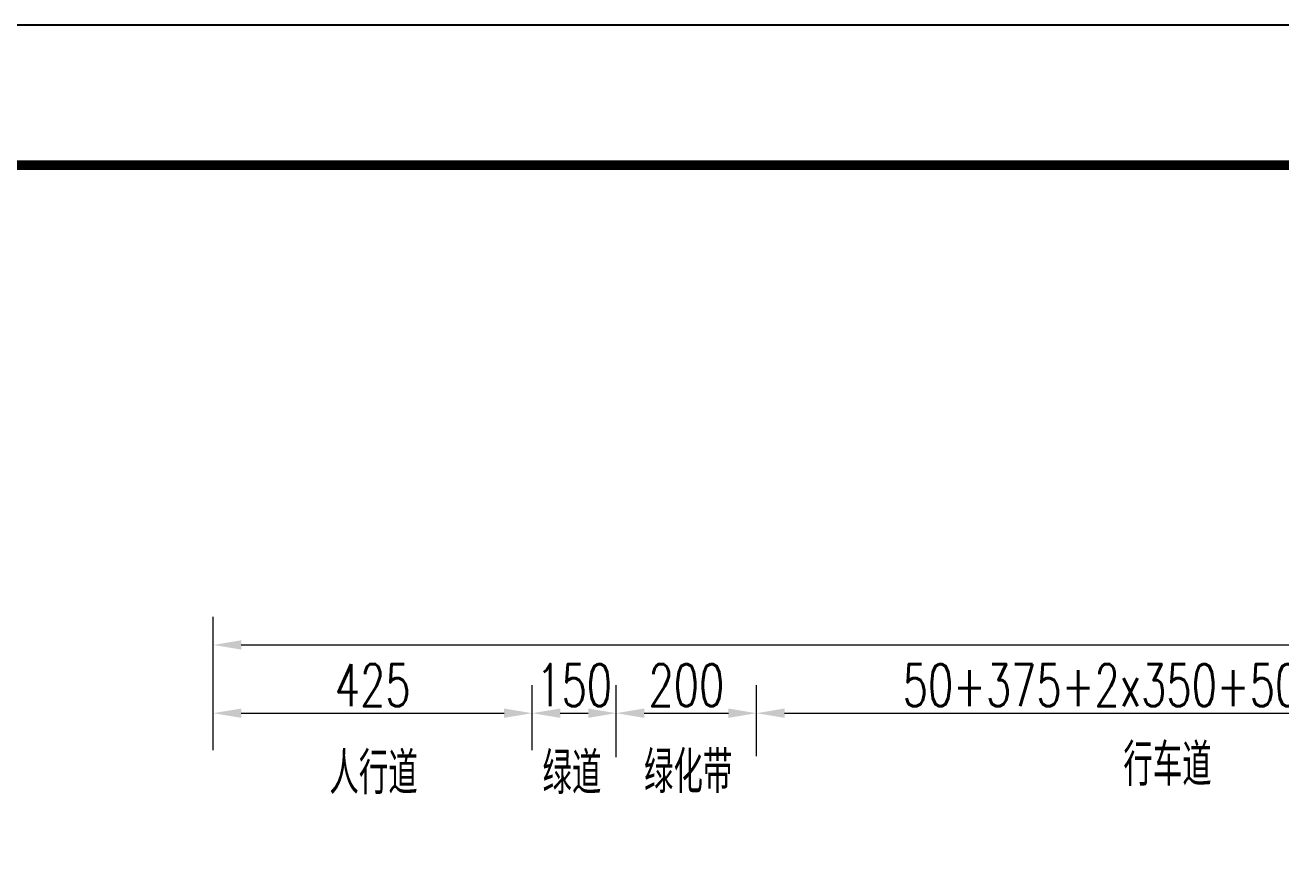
# Model space of a CAD drawing. Extents: x 941299 to 942979, y 2579300 to 2579597.
# Drawn here: x 941808.3 to 941897.9, y 2579538.3 to 2579596.9 of the extents above; entities that cross this region are included whole.
import ezdxf

# ---------------------------------------------------------------- set-up
doc = ezdxf.new("R2010")
doc.units = 0
doc.layers.get('0').update_dxf_attribs({"linetype": 'CONTINUOUS'})
doc.layers.get('Defpoints').update_dxf_attribs({"linetype": 'CONTINUOUS'})
doc.layers.add('图框', color=7, linetype='CONTINUOUS')
doc.layers.add('文字', color=7, linetype='CONTINUOUS')
doc.layers.add('标注', color=4, linetype='CONTINUOUS', lineweight=15)
doc.styles.get("Standard").update_dxf_attribs({"font": 'simplex1.shx', "width": 0.7, "bigfont": 'hztxt.shx'})
doc.dimstyles.new('比例1：200', dxfattribs={"dimtxt": 3, "dimasz": 2, "dimexe": 2, "dimexo": 1, "dimgap": 0.5, "dimtad": 1, "dimlfac": 20, "dimzin": 13, "dimdsep": 46, "dimtxsty": 'Standard', "dimcen": -0.09, "dimclrd": 4, "dimclre": 4, "dimclrt": 7, "dimaunit": 1, "dimadec": 0, "dimazin": 0, "dimtfac": 0.0005, "dimtix": 1, "dimtmove": 2, "dimatfit": 3, "dimfxl": 0, "dimtolj": 1, "dimtzin": 13, "dimlwd": -1, "dimlwe": -1, "dimarcsym": 0})

# ---------------------------------------------------------------- blocks, each defined once
blk = doc.blocks.new('*D42')
at = {"layer": 'Defpoints', "color": 0}
for p in [(942046.713, 2579552.613), (941821.713, 2579547.742), (942046.713, 2579547.742)]:
    blk.add_point(p, dxfattribs=at)
at = {"layer": '标注', "color": 4}
for p, q in [((941821.713, 2579548.742), (941821.713, 2579554.613)), ((942046.713, 2579548.742), (942046.713, 2579554.613)), ((941823.713, 2579552.613), (942044.713, 2579552.613))]:
    blk.add_line(p, q, dxfattribs=at)
for points in [[(941823.713, 2579552.946), (941823.713, 2579552.28), (941821.713, 2579552.613)], [(942044.713, 2579552.946), (942044.713, 2579552.28), (942046.713, 2579552.613)]]:
    blk.add_solid(points, dxfattribs=at)
at = {"layer": '标注', "color": 7, "insert": (941934.213, 2579554.613), "char_height": 3, "attachment_point": 5}
blk.add_mtext('\\A1;道路总宽45m', dxfattribs=at)
blk = doc.blocks.new('*D45')
at = {"layer": 'Defpoints', "color": 0}
for p in [(941844.463, 2579547.742), (941821.713, 2579544.096), (941844.463, 2579544.096)]:
    blk.add_point(p, dxfattribs=at)
at = {"layer": '标注', "color": 4}
for p, q in [((941821.713, 2579545.096), (941821.713, 2579549.742)), ((941844.463, 2579545.096), (941844.463, 2579549.742)), ((941823.713, 2579547.742), (941842.463, 2579547.742))]:
    blk.add_line(p, q, dxfattribs=at)
for points in [[(941823.713, 2579548.075), (941823.713, 2579547.408), (941821.713, 2579547.742)], [(941842.463, 2579548.075), (941842.463, 2579547.408), (941844.463, 2579547.742)]]:
    blk.add_solid(points, dxfattribs=at)
at = {"layer": '标注', "color": 7, "insert": (941833.088, 2579549.742), "char_height": 3, "attachment_point": 5}
blk.add_mtext('\\A1;425', dxfattribs=at)
blk = doc.blocks.new('*D47')
at = {"layer": 'Defpoints', "color": 0}
for p in [(941850.463, 2579547.742), (941844.463, 2579544.096), (941850.463, 2579544.096)]:
    blk.add_point(p, dxfattribs=at)
at = {"layer": '标注', "color": 4}
for p, q in [((941844.463, 2579545.096), (941844.463, 2579549.742)), ((941850.463, 2579545.096), (941850.463, 2579549.742)), ((941846.463, 2579547.742), (941848.463, 2579547.742))]:
    blk.add_line(p, q, dxfattribs=at)
for points in [[(941846.463, 2579548.075), (941846.463, 2579547.408), (941844.463, 2579547.742)], [(941848.463, 2579548.075), (941848.463, 2579547.408), (941850.463, 2579547.742)]]:
    blk.add_solid(points, dxfattribs=at)
at = {"layer": '标注', "color": 7, "insert": (941847.463, 2579549.742), "char_height": 3, "attachment_point": 5}
blk.add_mtext('\\A1;150', dxfattribs=at)
blk = doc.blocks.new('*D50')
at = {"layer": 'Defpoints', "color": 0}
for p in [(941919.213, 2579547.742), (941860.463, 2579544.478), (941919.213, 2579544.524)]:
    blk.add_point(p, dxfattribs=at)
at = {"layer": '标注', "color": 4}
for p, q in [((941860.463, 2579545.478), (941860.463, 2579549.742)), ((941919.213, 2579545.524), (941919.213, 2579549.742)), ((941862.463, 2579547.742), (941917.213, 2579547.742))]:
    blk.add_line(p, q, dxfattribs=at)
for points in [[(941862.463, 2579548.075), (941862.463, 2579547.408), (941860.463, 2579547.742)], [(941917.213, 2579548.075), (941917.213, 2579547.408), (941919.213, 2579547.742)]]:
    blk.add_solid(points, dxfattribs=at)
at = {"layer": '标注', "color": 7, "insert": (941889.838, 2579549.742), "char_height": 3, "attachment_point": 5}
blk.add_mtext('\\A1;50+375+2x350+50=1175', dxfattribs=at)
blk = doc.blocks.new('*D51')
at = {"layer": 'Defpoints', "color": 0}
for p in [(941860.463, 2579547.742), (941850.463, 2579543.599), (941860.463, 2579543.68)]:
    blk.add_point(p, dxfattribs=at)
at = {"layer": '标注', "color": 4}
for p, q in [((941850.463, 2579544.599), (941850.463, 2579549.742)), ((941860.463, 2579544.68), (941860.463, 2579549.742)), ((941852.463, 2579547.742), (941858.463, 2579547.742))]:
    blk.add_line(p, q, dxfattribs=at)
for points in [[(941852.463, 2579548.075), (941852.463, 2579547.408), (941850.463, 2579547.742)], [(941858.463, 2579548.075), (941858.463, 2579547.408), (941860.463, 2579547.742)]]:
    blk.add_solid(points, dxfattribs=at)
at = {"layer": '标注', "color": 7, "insert": (941855.463, 2579549.742), "char_height": 3, "attachment_point": 5}
blk.add_mtext('\\A1;200', dxfattribs=at)

msp = doc.modelspace()

# ---------------------------------------------------------------- linework, layer by layer
msp.add_lwpolyline([(942138.72533, 2579299.85013), (942138.72533, 2579596.85013), (941718.72533, 2579596.85013), (941718.72533, 2579299.85013)], close=True)
msp.add_lwpolyline([(942138.72533, 2579299.85013), (942138.72533, 2579596.85013), (941718.72533, 2579596.85013), (941718.72533, 2579299.85013)], close=True)
at = {"layer": '图框', "const_width": 0.7}
msp.add_lwpolyline([(942128.72533, 2579586.85013), (941748.72533, 2579586.85013), (941748.72533, 2579309.85013), (942128.72533, 2579309.85013), (942128.72533, 2579586.85013)], dxfattribs=at)

# ---------------------------------------------------------------- texts
at = {"layer": '文字', "width": 0.7}
for s, p in [('行车道', (941886.63219, 2579542.55968)), ('人行道', (941830.00178, 2579541.96139)), ('绿道', (941845.20247, 2579541.96139)), ('绿化带', (941852.44328, 2579542.03506))]:
    msp.add_text(s, height=3, dxfattribs=at).set_placement(p)

# ---------------------------------------------------------------- dimensions: what is measured, and where the dimension line sits
at = {"layer": '标注'}
for base, p1, p2, text, picture, middle in [((942046.7134, 2579552.61298), (941821.7134, 2579547.74176), (942046.7134, 2579547.74176), '道路总宽45m', '*D42', (941934.2134, 2579554.61298)), ((941844.4634, 2579547.74176), (941821.7134, 2579544.09622), (941844.4634, 2579544.09622), '425', '*D45', (941833.0884, 2579549.74176)), ((941850.4634, 2579547.74176), (941844.4634, 2579544.09622), (941850.4634, 2579544.09622), '150', '*D47', (941847.4634, 2579549.74176))]:
    dim = msp.add_linear_dim(base=base, p1=p1, p2=p2, text=text, dimstyle='比例1：200', override={"dimtxsty": 'Standard'}, dxfattribs=at)
    dim.commit()
    dim.dimension.update_dxf_attribs({"geometry": picture, "text_midpoint": middle})
dim = msp.add_linear_dim(base=(941860.4634, 2579547.74176), p1=(941850.4634, 2579543.59941), p2=(941860.4634, 2579543.68036), dimstyle='比例1：200', override={"dimtxsty": 'Standard'}, dxfattribs=at)
dim.commit()
dim.dimension.update_dxf_attribs({"geometry": '*D51', "text_midpoint": (941855.4634, 2579549.74176)})
dim = msp.add_linear_dim(base=(941919.2134, 2579547.74176), p1=(941860.4634, 2579544.47842), p2=(941919.2134, 2579544.52447), angle=180, text='50+375+2x350+50=1175', dimstyle='比例1：200', override={"dimtxsty": 'Standard'}, dxfattribs=at)
dim.commit()
dim.dimension.update_dxf_attribs({"geometry": '*D50', "text_midpoint": (941889.8384, 2579549.74176)})

doc.saveas('drawing.dxf')
